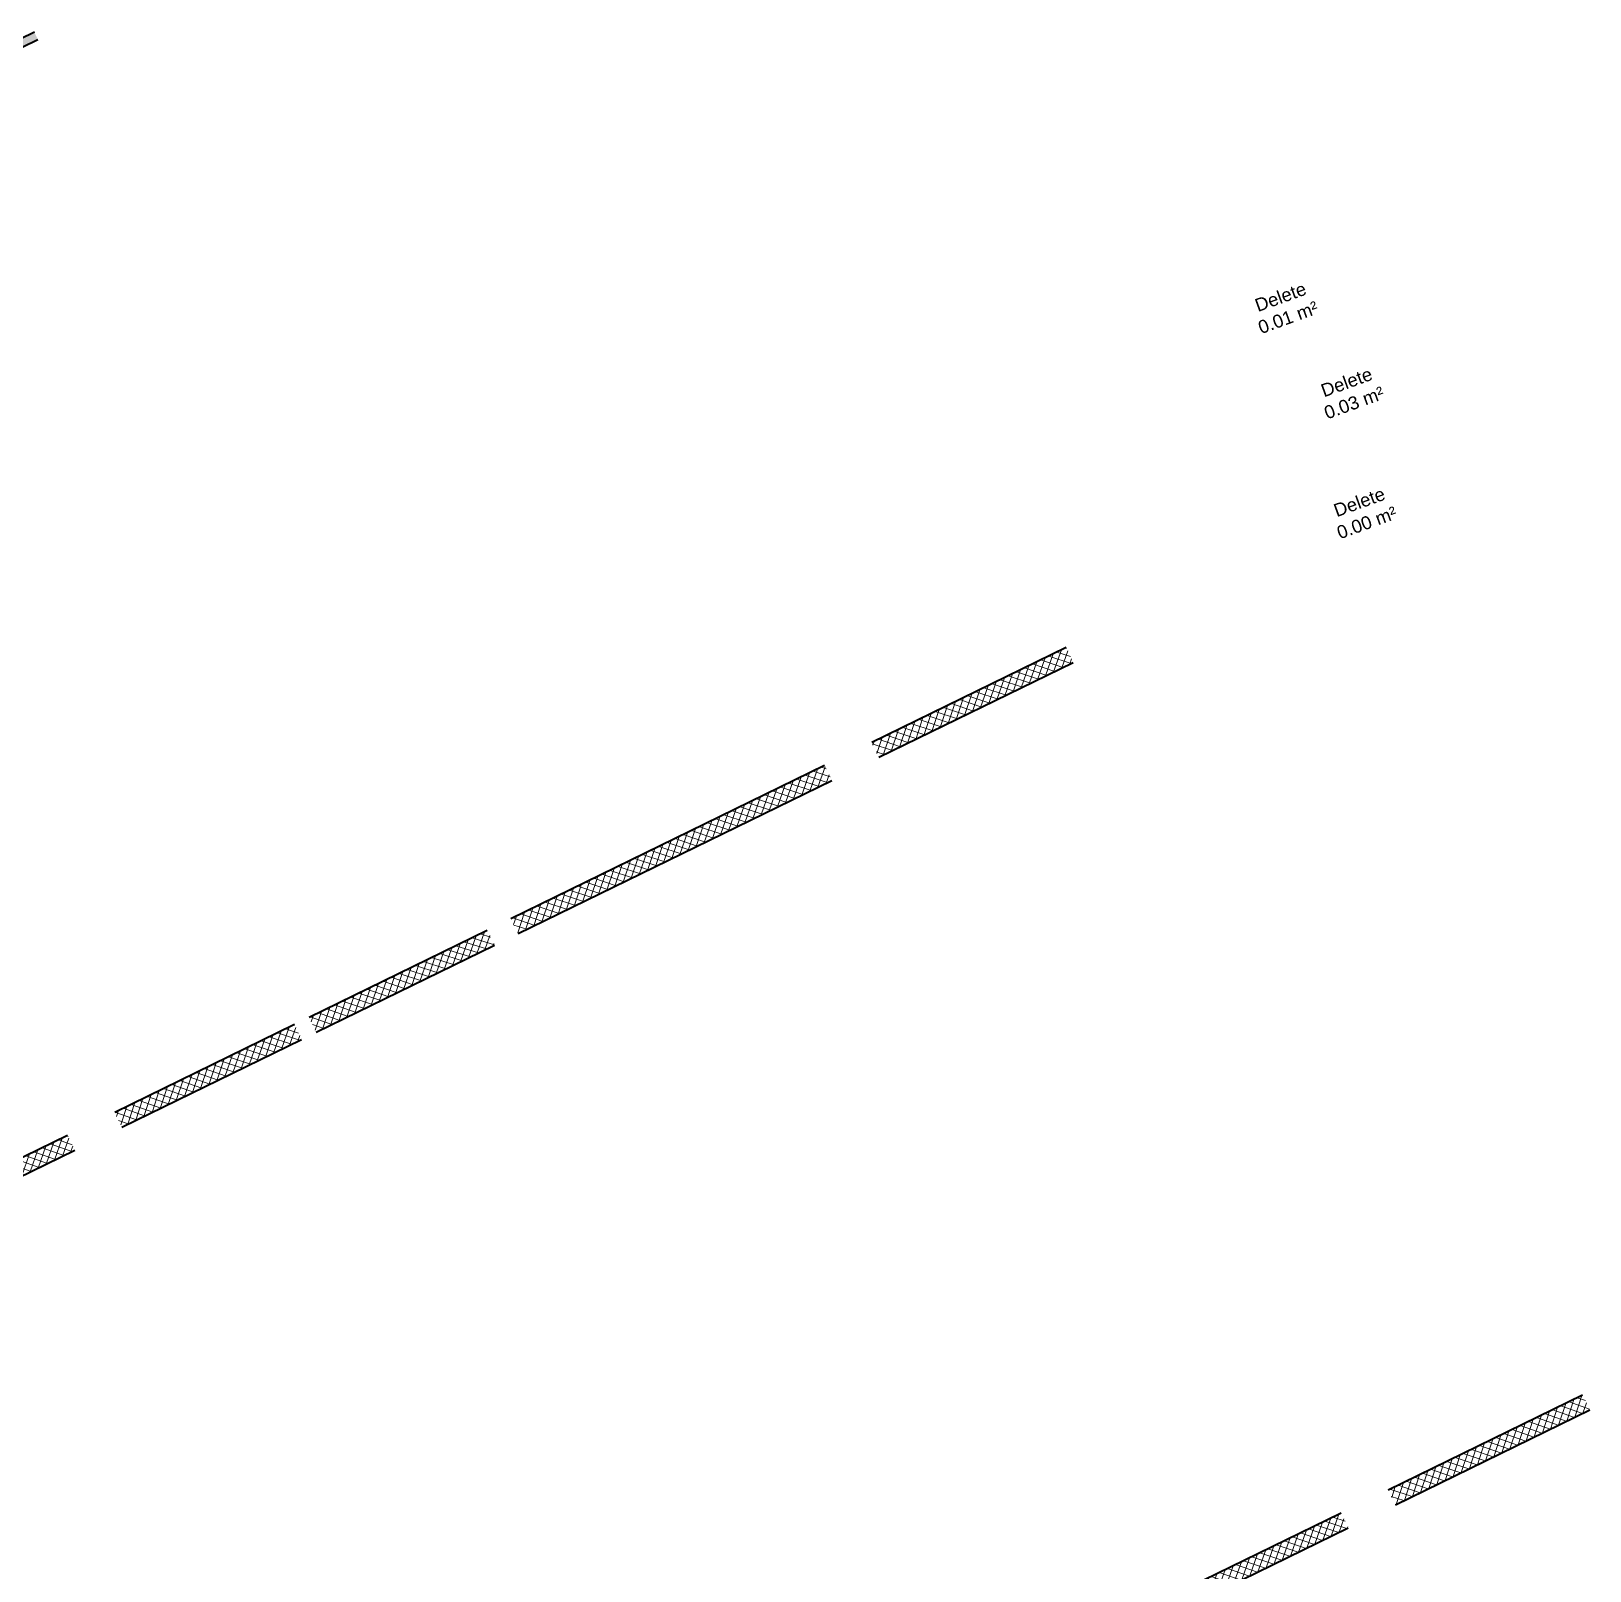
# Model space of a CAD drawing. Header units: metres. Extents: x 7511783 to 7512372, y 4692307 to 4692611.
# Drawn here: x 7512344.84 to 7512368.62, y 4692566.44 to 4692589.93 of the extents above; entities that cross this region are included whole.
import ezdxf

# ---------------------------------------------------------------- set-up
doc = ezdxf.new("R2010")
doc.units = ezdxf.units.M
for name, color, linetype, lineweight in [('A - Muret', 7, 'Continuous', 0), ('A - Muret_Pen_No__101', 252, 'Continuous', 0), ('A - Muret_Pen_No__102', 254, 'Continuous', 0), ('A - Muret_Pen_No__7', 7, 'Continuous', 0), ('ARCHICAD Doors_Pen_No__42', 8, 'Continuous', 0), ('garazhat-netw-amiri - b1', 20, 'Continuous', 0)]:
    doc.layers.add(name, color=color, linetype=linetype, lineweight=lineweight)
doc.styles.get("Standard").update_dxf_attribs({"font": 'arial.ttf'})
pattern_1 = [(44.99999999999998, (0, 0), (-68.94290863686237, 68.94290863686243), []), (135.0000000000001, (0, 0), (68.94290863686219, 68.94290863686261), [])]

# ---------------------------------------------------------------- blocks, each defined once
blk = doc.blocks.new('Wall_3', base_point=(27550, 2.78e-14))
at = {"layer": 'A - Muret_Pen_No__101', "linetype": 'Continuous', "lineweight": 13}
h = blk.add_hatch(dxfattribs=at)
h.set_pattern_fill('CONCRETE_BLOCK', color=252, style=0, pattern_type=2)
h.set_pattern_definition(pattern_1)
h.paths.add_polyline_path([(31799.99993070954, -2.88732182052e-05), (28500.00001058861, -2.88732182052e-05), (28500.00001058861, -250.0000583249526), (31799.99993070954, -250.0000583249526)])
h = blk.add_hatch(dxfattribs=at)
h.set_pattern_fill('CONCRETE_BLOCK', color=252, style=0, pattern_type=2)
h.set_pattern_definition(pattern_1)
h.paths.add_polyline_path([(32600.00006929046, -5.27568686515e-05), (32600.00006929046, -250.0000970041505), (38099.99998176699, -250.0000970041505), (38099.99998176699, -5.27568686515e-05)])
h = blk.add_hatch(dxfattribs=at)
h.set_pattern_fill('CONCRETE_BLOCK', color=252, style=0, pattern_type=2)
h.set_pattern_definition(pattern_1)
h.paths.add_polyline_path([(38499.99999951446, -5.27568686515e-05), (38499.99999951446, -250.0000970041505), (41500, -250.0000970041505), (41500, -5.27568686515e-05)])
h = blk.add_hatch(dxfattribs=at)
h.set_pattern_fill('CONCRETE_BLOCK', color=252, style=0, pattern_type=2)
h.set_pattern_definition(pattern_1)
h.paths.add_polyline_path([(41900.00000000001, -249.9999850988354), (47050.00002235177, -249.9999850988354), (47050.00002235177, -3.35276556518e-05), (41900.00000000001, -3.35276556518e-05)])
h = blk.add_hatch(dxfattribs=at)
h.set_pattern_fill('CONCRETE_BLOCK', color=252, style=0, pattern_type=2)
h.set_pattern_definition(pattern_1)
h.paths.add_polyline_path([(51150, -3.35276556518e-05), (47849.99997764823, -3.35276556518e-05), (47849.99997764823, -249.9999850988354), (51150, -249.9999850988354)])
at = {"layer": 'A - Muret_Pen_No__7', "color": 7, "linetype": 'Continuous', "lineweight": 35, "flags": 128}
for points in [[(31800, 2.78e-14), (28500.00000000001, 2.78e-14)], [(38100, 2.78e-14), (32599.99999999999, 2.78e-14)], [(41500, 2.78e-14), (38500, 2.78e-14)], [(47050, 2.78e-14), (41900.00000000001, 2.78e-14)], [(51150, 2.78e-14), (47850, 2.78e-14)], [(28500.00000000001, -250), (31800, -250)], [(32599.99999999999, -250), (38100, -250)], [(38500, -250), (41500, -250)], [(41900.00000000001, -250), (47050, -250)], [(47849.99999999999, -250), (51150, -250)]]:
    blk.add_lwpolyline(points, dxfattribs=at)
blk = doc.blocks.new('Door 22')
at = {"layer": 'ARCHICAD Doors_Pen_No__42', "color": 8, "linetype": 'Continuous', "lineweight": 25}
for p, q in [((-260.3921784050518, 393.9747868736185), (-237.4491209510099, 426.7408686451782)), ((349.0569425459581, -32.76608177155968), (-260.3921784050518, 393.9747868736185)), ((-237.4491209510099, 426.7408686451782), (371.9999999999999, 0)), ((-387, 23.99999999999998), (-437, 23.99999999999998)), ((-437, 23.99999999999998), (-437, 4.99999999999999)), ((-437, 4.99999999999999), (-387, 4.99999999999999)), ((-400, 4.99999999999999), (-437, 4.99999999999999)), ((-400, 4.99999999999999), (-437, 4.99999999999999)), ((-375, 4.99999999999999), (-400, 4.99999999999999)), ((-400, 4.99999999999999), (-400, 0)), ((-400, 0), (-400, 4.99999999999999)), ((-400, 0), (-400, 4.99999999999999)), ((-400, 0), (-375, 0)), ((-372.0000000000001, 0), (-400, 0)), ((-400, 0), (-400, -115)), ((-400, -115), (-400, 0)), ((-400, -115), (-400, 0)), ((-387, 4.99999999999999), (-387, 23.99999999999998)), ((-375, 0), (-375, 4.99999999999999)), ((-372.0000000000001, -40), (-372.0000000000001, 0)), ((371.9999999999999, 0), (349.0569425459581, -32.76608177155968)), ((400, 0), (372.0000000000001, 0)), ((372.0000000000001, 0), (372.0000000000001, -40)), ((400, 4.99999999999999), (375, 4.99999999999999)), ((375, 4.99999999999999), (375, 0)), ((375, 0), (400, 0)), ((437, 23.99999999999998), (387, 23.99999999999998)), ((387, 23.99999999999998), (387, 4.99999999999999)), ((387, 4.99999999999999), (437, 4.99999999999999)), ((400, 0), (400, 4.99999999999999)), ((400, 0), (400, 4.99999999999999)), ((400, 0), (400, 4.99999999999999)), ((400, 4.99999999999999), (437, 4.99999999999999)), ((400, 4.99999999999999), (437, 4.99999999999999)), ((400, -115), (400, 0)), ((400, -115), (400, 0)), ((400, -115), (400, 0)), ((437, 4.99999999999999), (437, 23.99999999999998)), ((-387, -115), (-437, -115)), ((-437, -115), (-437, -134)), ((-400, -115), (-437, -115)), ((-400, -115), (-437, -115)), ((-437, -134), (-387, -134)), ((-400, -115), (-360, -115)), ((-387, -134), (-387, -115)), ((-360, -40), (-372.0000000000001, -40)), ((-360, -115), (-360, -40)), ((372.0000000000001, -40), (360, -40)), ((360, -40), (360, -115)), ((360, -115), (400, -115)), ((437, -115), (387, -115)), ((387, -115), (387, -134)), ((387, -134), (437, -134)), ((400, -115), (437, -115)), ((400, -115), (437, -115)), ((437, -134), (437, -115))]:
    blk.add_line(p, q, dxfattribs=at)
blk.add_arc((371.9999999999999, 0), 744, 145, 180, dxfattribs=at)
blk = doc.blocks.new('Door 22_2')
at = {"layer": 'ARCHICAD Doors_Pen_No__42', "color": 8, "linetype": 'Continuous', "lineweight": 25}
for p, q in [((-260.3921784050518, 393.9747868736185), (-237.4491209510099, 426.7408686451782)), ((349.0569425459581, -32.76608177155968), (-260.3921784050518, 393.9747868736185)), ((-237.4491209510099, 426.7408686451782), (371.9999999999999, 0)), ((-437, 0), (-437, 19)), ((-437, 19), (-387, 19)), ((-387, 0), (-437, 0)), ((-400, 0), (-437, 0)), ((-400, 0), (-437, 0)), ((-372.0000000000001, 0), (-400, 0)), ((-400, 0), (-400, -115)), ((-400, 0), (-400, -115)), ((-400, 0), (-400, -115)), ((-387, 19), (-387, 0)), ((-372.0000000000001, -40), (-372.0000000000001, 0)), ((371.9999999999999, 0), (349.0569425459581, -32.76608177155968)), ((400, 0), (372.0000000000001, 0)), ((372.0000000000001, 0), (372.0000000000001, -40)), ((387, 19), (437, 19)), ((387, 0), (387, 19)), ((437, 0), (387, 0)), ((400, -115), (400, 0)), ((400, 0), (400, -115)), ((400, 0), (400, -115)), ((400, 0), (437, 0)), ((400, 0), (437, 0)), ((437, 19), (437, 0)), ((-437, -138.9999999999999), (-437, -120)), ((-437, -120), (-387, -120)), ((-400, -120), (-437, -120)), ((-400, -120), (-437, -120)), ((-387, -138.9999999999999), (-437, -138.9999999999999)), ((-400, -120), (-400, -115)), ((-400, -115), (-375, -115)), ((-400, -115), (-360, -115)), ((-400, -115), (-400, -120)), ((-400, -115), (-400, -120)), ((-375, -120), (-400, -120)), ((-387, -120), (-387, -138.9999999999999)), ((-375, -115), (-375, -120)), ((-360, -40), (-372.0000000000001, -40)), ((-360, -115), (-360, -40)), ((372.0000000000001, -40), (360, -40)), ((360, -40), (360, -115)), ((360, -115), (400, -115)), ((375, -120), (375, -115)), ((375, -115), (400, -115)), ((400, -120), (375, -120)), ((387, -120), (437, -120)), ((387, -138.9999999999999), (387, -120)), ((437, -138.9999999999999), (387, -138.9999999999999)), ((400, -115), (400, -120)), ((400, -115), (400, -120)), ((400, -115), (400, -120)), ((400, -120), (437, -120)), ((400, -120), (437, -120)), ((437, -120), (437, -138.9999999999999))]:
    blk.add_line(p, q, dxfattribs=at)
blk.add_arc((371.9999999999999, 0), 744, 145, 180, dxfattribs=at)
blk = doc.blocks.new('Wall_6', base_point=(37900, -16800.83534970144))
at = {"layer": 'A - Muret_Pen_No__102', "linetype": 'Continuous', "lineweight": 0}
for points in [[(37900, -16920.83534970144), (40740.00009834776, -16920.83534970144), (40740.00009834776, -16800.83530499791), (37900, -16800.83530499791)], [(41540.00005364424, -16800.83535141927), (41540.00005364424, -16920.83534970144), (41859.99999988948, -16920.83534970144), (41859.99999988948, -16800.83535141927)], [(46489.99998278386, -16800.83535141927), (42660.00001302424, -16800.83535141927), (42660.00001302424, -16920.83534970144), (46489.99998278386, -16920.83534970144)], [(47290.00003619996, -16920.83534970144), (47610.00003947638, -16920.83534970144), (47610.00003947638, -16800.83533716652), (47290.00003619996, -16800.83533716652)], [(51700, -16800.83529311452), (48409.99996253469, -16800.83529311452), (48409.99996253469, -16920.83534970144), (51700, -16920.83534970144)]]:
    blk.add_hatch(color=254, dxfattribs=at).paths.add_polyline_path(points)
at = {"layer": 'A - Muret_Pen_No__7', "color": 7, "linetype": 'Continuous', "lineweight": 35}
for p, q in [((40740, -16800.83534970144), (40703, -16800.83534970144)), ((40740, -16800.83534970144), (40740, -16915.83534970144)), ((41540, -16800.83534970144), (41577, -16800.83534970144)), ((41540, -16800.83534970144), (41540, -16915.83534970144)), ((41860, -16800.83534970144), (41823, -16800.83534970144)), ((41860, -16800.83534970144), (41860, -16915.83534970144)), ((42660, -16800.83534970144), (42696.99999999999, -16800.83534970144)), ((42660, -16800.83534970144), (42660, -16915.83534970144)), ((46490, -16800.83534970144), (46453, -16800.83534970144)), ((46490, -16805.83534970144), (46490, -16800.83534970144)), ((46490, -16920.83534970144), (46490, -16805.83534970144)), ((47290, -16800.83534970144), (47327, -16800.83534970144)), ((47290, -16805.83534970144), (47290, -16800.83534970144)), ((47290, -16920.83534970144), (47290, -16805.83534970144)), ((47610, -16800.83534970144), (47573, -16800.83534970144)), ((47610, -16800.83534970144), (47610, -16915.83534970144)), ((48410, -16800.83534970144), (48446.99999999999, -16800.83534970144)), ((48410, -16800.83534970144), (48410, -16915.83534970144)), ((40740, -16920.83534970144), (40703, -16920.83534970144)), ((40740, -16915.83534970144), (40740, -16920.83534970144)), ((41540, -16915.83534970144), (41540, -16920.83534970144)), ((41540, -16920.83534970144), (41577, -16920.83534970144)), ((41860, -16920.83534970144), (41823, -16920.83534970144)), ((41860, -16915.83534970144), (41860, -16920.83534970144)), ((42660, -16915.83534970144), (42660, -16920.83534970144)), ((42660, -16920.83534970144), (42696.99999999999, -16920.83534970144)), ((46490, -16920.83534970144), (46453, -16920.83534970144)), ((47290, -16920.83534970144), (47327, -16920.83534970144)), ((47610, -16920.83534970144), (47573, -16920.83534970144)), ((47610, -16915.83534970144), (47610, -16920.83534970144)), ((48410, -16915.83534970144), (48410, -16920.83534970144)), ((48410, -16920.83534970144), (48446.99999999999, -16920.83534970144))]:
    blk.add_line(p, q, dxfattribs=at)
at = {"layer": 'A - Muret_Pen_No__7', "color": 7, "linetype": 'Continuous', "lineweight": 35, "flags": 128}
for points in [[(40740.00009834776, -16800.83534970144), (37900, -16800.83534970144)], [(41860.00003576282, -16800.83534970144), (41540.00005364424, -16800.83534970144)], [(46490.00009834775, -16800.83534970144), (42659.99999105929, -16800.83534970144)], [(47610.00003576282, -16800.83534970144), (47290.00005364423, -16800.83534970144)], [(51700, -16800.83534970144), (48409.99999105929, -16800.83534970144)], [(38019.99999999999, -16920.83534970144), (40740.00009834776, -16920.83534970144)], [(41540.00005364424, -16920.83534970144), (41640, -16920.83534970144)], [(41760, -16920.83534970144), (41860.00003576282, -16920.83534970144)], [(42659.99999105929, -16920.83534970144), (44515, -16920.83534970144)], [(44635, -16920.83534970144), (46490.00009834775, -16920.83534970144)], [(47290.00005364423, -16920.83534970144), (47390, -16920.83534970144)], [(47510, -16920.83534970144), (47610.00003576282, -16920.83534970144)], [(48409.99999105929, -16920.83534970144), (51700, -16920.83534970144)]]:
    blk.add_lwpolyline(points, dxfattribs=at)
at = {"layer": 'ARCHICAD Doors_Pen_No__42', "color": 8, "linetype": 'Continuous', "lineweight": 25, "xscale": -1, "zscale": 1000, "rotation": 180}
for name, p in [('Door 22', (41140, -16915.83534970144)), ('Door 22_2', (46890, -16920.83534970144))]:
    blk.add_blockref(name, p, dxfattribs=at)
at = {"layer": 'ARCHICAD Doors_Pen_No__42', "color": 8, "linetype": 'Continuous', "lineweight": 25, "zscale": 1000, "rotation": 180}
for p in [(42260, -16915.83534970144), (48010, -16915.83534970144)]:
    blk.add_blockref('Door 22', p, dxfattribs=at)
blk = doc.blocks.new('Wall_14', base_point=(0, 6.4082e-12))
at = {"layer": 'A - Muret_Pen_No__101', "linetype": 'Continuous', "lineweight": 13}
h = blk.add_hatch(dxfattribs=at)
h.set_pattern_fill('CONCRETE_BLOCK', color=252, style=0, pattern_type=2)
h.set_pattern_definition(pattern_1)
h.paths.add_polyline_path([(949.9999999999998, 6.70552789961e-05), (949.9999999999998, -249.9999821185998), (4050.000049173878, -249.9999821185998), (4050.000049173878, -6.03497707363e-05)])
h = blk.add_hatch(dxfattribs=at)
h.set_pattern_fill('CONCRETE_BLOCK', color=252, style=0, pattern_type=2)
h.set_pattern_definition(pattern_1)
h.paths.add_polyline_path([(4850.000053644231, -249.9999821185998), (9499.999999999998, -249.9999821185998), (9499.999999999998, 6.70552789961e-05), (4850.000053644231, -6.03497707363e-05)])
h = blk.add_hatch(dxfattribs=at)
h.set_pattern_fill('CONCRETE_BLOCK', color=252, style=0, pattern_type=2)
h.set_pattern_definition(pattern_1)
h.paths.add_polyline_path([(10300, 8.9407607984e-06), (10300, -250.0000402331282), (13349.99993741519, -250.0000402331282), (13349.99993741519, 8.9407607984e-06)])
h = blk.add_hatch(dxfattribs=at)
h.set_pattern_fill('CONCRETE_BLOCK', color=252, style=0, pattern_type=2)
h.set_pattern_definition(pattern_1)
h.paths.add_polyline_path([(17024.99997203627, -250.0000493480995), (22350.00002736734, -250.0000493480995), (22350.00002736734, 2.58316193991e-05), (17024.99997203627, -0.0001287680758688)])
h = blk.add_hatch(dxfattribs=at)
h.set_pattern_fill('CONCRETE_BLOCK', color=252, style=0, pattern_type=2)
h.set_pattern_definition(pattern_1)
h.paths.add_polyline_path([(23149.99995874305, 4.48613063364e-05), (23149.99995874305, -250.0000544232557), (26450.00002803134, -250.0000544232557), (26450.00002803134, -1.84686897442e-05)])
h = blk.add_hatch(dxfattribs=at)
h.set_pattern_fill('CONCRETE_BLOCK', color=252, style=0, pattern_type=2)
h.set_pattern_definition(pattern_1)
h.paths.add_polyline_path([(13599.99998658907, -250.0000612729407), (16625.00009681741, -250.0000612729407), (16625.00009681741, -8.78520922676e-05), (13599.99998658907, -8.78520922676e-05)])
at = {"layer": 'A - Muret_Pen_No__7', "color": 7, "linetype": 'Continuous', "lineweight": 35, "flags": 128}
for points in [[(4049.999999999993, 5.9151e-12), (949.9999999999992, 6.2951e-12)], [(9500, 5.2471e-12), (4849.999999999994, 5.8171e-12)], [(13350, 4.7752e-12), (10299.99999999999, 5.1491e-12)], [(16625, 4.3738e-12), (13600, 4.7446e-12)], [(22350, 3.6721e-12), (17025, 4.3248e-12)], [(26450, 3.1696e-12), (23150, 3.574e-12)], [(950.0000000000005, -249.9999999999937), (4049.999999999999, -249.9999999999941)], [(4850, -249.9999999999942), (9500, -249.9999999999948)], [(10300, -249.9999999999948), (13350, -249.9999999999952)], [(13600, -249.9999999999952), (16625, -249.9999999999956)], [(17025, -249.9999999999957), (22350, -249.9999999999964)], [(23150, -249.9999999999964), (26450, -249.9999999999968)]]:
    blk.add_lwpolyline(points, dxfattribs=at)

msp = doc.modelspace()

# ---------------------------------------------------------------- block references
at = {"layer": 'A - Muret', "color": 7, "lineweight": 35, "xscale": 0.001, "yscale": 0.001, "zscale": 0.001, "rotation": 26.04535599708318}
for name, p in [('Wall_6', (7512332.494969231, 4692583.853658587)), ('Wall_14', (7512336.864133975, 4692568.910530826)), ('Wall_3', (7512347.302295359, 4692558.757339853))]:
    msp.add_blockref(name, p, dxfattribs=at)

# ---------------------------------------------------------------- texts
at = {"layer": 'garazhat-netw-amiri - b1', "color": 20, "linetype": 'Continuous', "lineweight": 0, "char_height": 0.2, "attachment_point": 5, "rotation": 19.999999999999996}
for s, insert in [('Delete\\P0.01 m²', (7512363.956606374, 4692585.717410779)), ('Delete\\P0.03 m²', (7512364.96354429, 4692584.416079013)), ('Delete\\P0.00 m²', (7512365.157751703, 4692582.587255345))]:
    msp.add_mtext(s, dxfattribs=dict(at, insert=insert))

doc.saveas('drawing.dxf')
